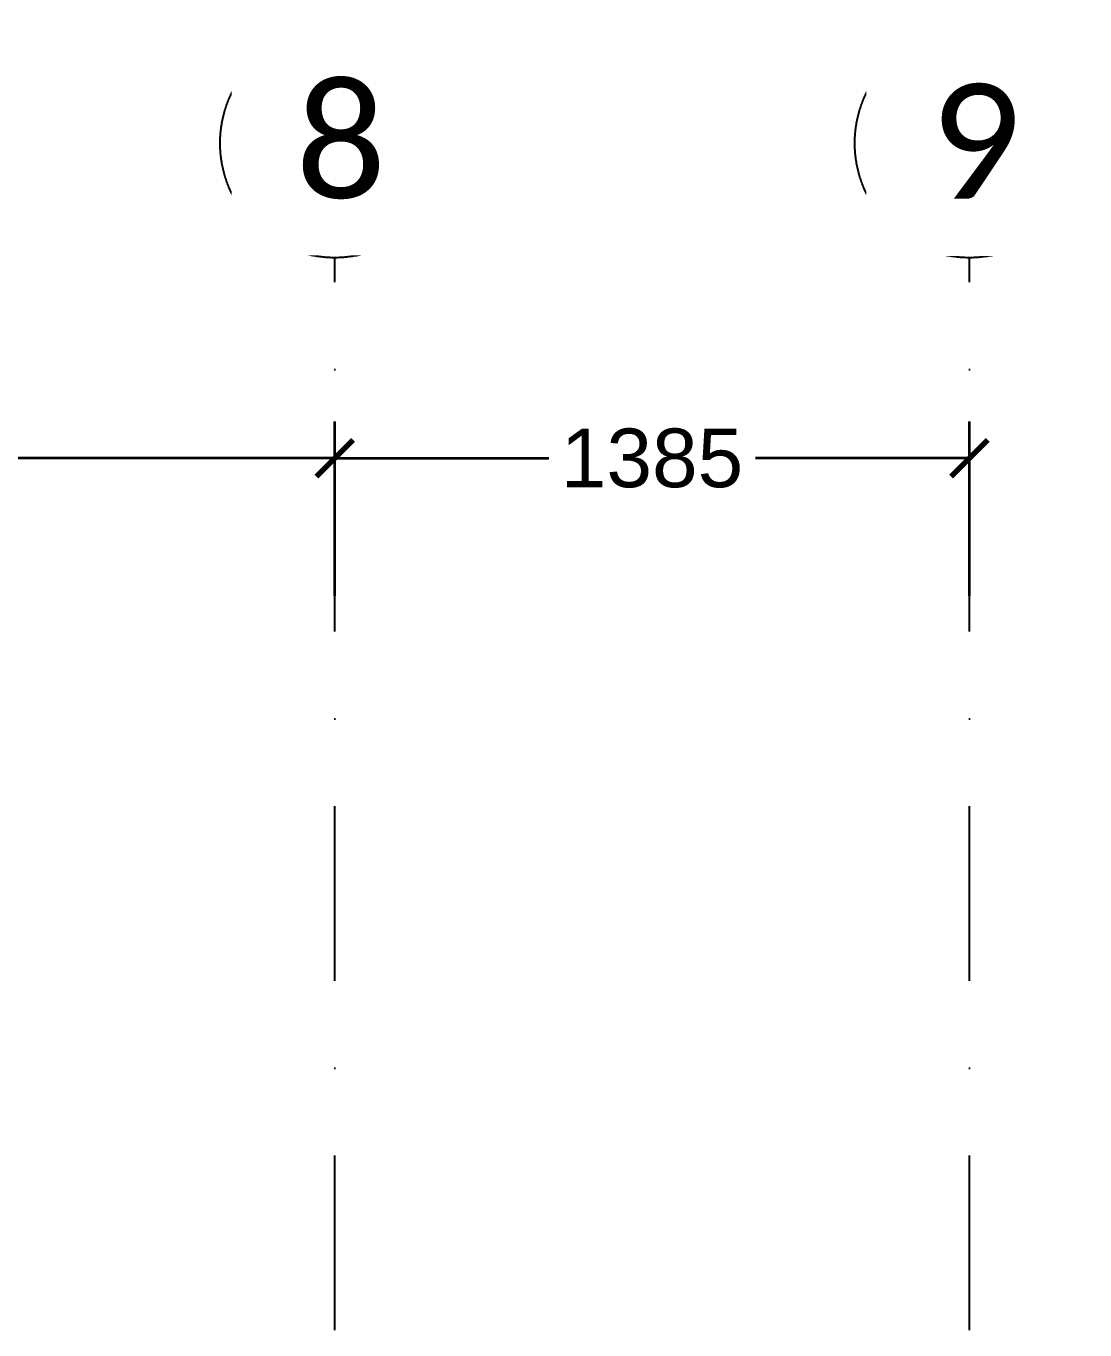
# Model space of a CAD drawing. Header units: millimetres. Extents: x -10000 to 124200, y -12045 to 23620.
# Drawn here: x 44881 to 47192, y 13831 to 16675 of the extents above; entities that cross this region are included whole.
import ezdxf

# ---------------------------------------------------------------- set-up
doc = ezdxf.new("R2010")
doc.units = ezdxf.units.MM
doc.header["$LTSCALE"] = 150
doc.linetypes.add('1625E_Grid$0$DASHDOTX2', pattern=[50.8, 25.4, -12.7, 0, -12.7])
doc.linetypes.add('HIDDENX2', pattern=[19.05, 12.7, -6.35])
doc.layers.add('1625E_Grid$0$ad-Dimension', color=7, linetype='Continuous', lineweight=0, true_color=0x0000f9)
doc.layers.add('1625E_Grid$0$ad-Grid', color=8, linetype='1625E_Grid$0$DASHDOTX2')
doc.layers.add('1625E_Grid$0$ad-Text main', color=7, linetype='Continuous')
doc.layers.add('ad-Framing', color=4, linetype='Continuous', lineweight=35)
doc.styles.add('1625E_Grid$0$Standard', font='arial.ttf')
doc.dimstyles.new('1625E_Grid$0$A-75-DIM-INT (Framing)', dxfattribs={"dimscale": 100, "dimtxt": 1.6, "dimasz": 1, "dimexe": 1, "dimexo": 1, "dimgap": 0.5, "dimtad": 0, "dimdec": 0, "dimdsep": 46, "dimtxsty": '1625E_Grid$0$Standard', "dimblk": '1625E_Grid$0$_ArchTick', "dimcen": 0.025, "dimclrd": 5, "dimclre": 5, "dimclrt": 256, "dimazin": 2, "dimtfac": 1, "dimtdec": 0, "dimtmove": 1, "dimatfit": 0, "dimldrblk": '1625E_Grid$0$_ArchTick', "dimfxl": 1, "dimfxlon": 1, "dimtfill": 1, "dimtolj": 1, "dimtzin": 0, "dimarcsym": 0})

# ---------------------------------------------------------------- blocks, each defined once
blk = doc.blocks.new('1625E_Grid$0$_ArchTick')
at = {"color": 0, "linetype": 'ByBlock', "const_width": 0.15}
blk.add_lwpolyline([(-0.5, -0.5), (0.5, 0.5)], dxfattribs=at)
blk = doc.blocks.new('*D200')
at = {"layer": '1625E_Grid$0$ad-Dimension', "lineweight": -2, "transparency": 16777216}
for p, q in [((8425, 15432.3), (8425, 15812.4)), ((12005, 15432.3), (12005, 15812.4)), ((8425, 15732.4), (9984.1, 15732.4)), ((12005, 15732.4), (10445.9, 15732.4))]:
    blk.add_line(p, q, dxfattribs=at)
at = {"layer": 'Defpoints', "color": 0, "transparency": 16777216}
for p in [(12005, 15732.4), (8425, 15352.3), (12005, 15352.3)]:
    blk.add_point(p, dxfattribs=at)
at = {"layer": '1625E_Grid$0$ad-Dimension', "lineweight": -2, "transparency": 16777216, "xscale": 80, "yscale": 80, "zscale": 80, "rotation": 180}
blk.add_blockref('1625E_Grid$0$_ArchTick', (8425, 15732.4), dxfattribs=at)
at = {"layer": '1625E_Grid$0$ad-Dimension', "lineweight": -2, "transparency": 16777216, "xscale": 80, "yscale": 80, "zscale": 80}
blk.add_blockref('1625E_Grid$0$_ArchTick', (12005, 15732.4), dxfattribs=at)
at = {"layer": '1625E_Grid$0$ad-Dimension', "transparency": 16777216, "insert": (10215, 15732.4), "char_height": 128, "attachment_point": 5, "style": '1625E_Grid$0$Standard', "bg_fill": 3, "box_fill_scale": 1.1, "bg_fill_color": 256, "bg_fill_true_color": 13158600, "bg_fill_transparency": 0}
blk.add_mtext('\\A1;3580', dxfattribs=at)
blk = doc.blocks.new('*D201')
at = {"layer": '1625E_Grid$0$ad-Dimension', "lineweight": -2, "transparency": 16777216}
for p, q in [((12005, 15432.3), (12005, 15812.4)), ((13390, 15432.3), (13390, 15812.4)), ((12005, 15732.4), (12471.9, 15732.4)), ((13390, 15732.4), (12923.1, 15732.4))]:
    blk.add_line(p, q, dxfattribs=at)
at = {"layer": 'Defpoints', "color": 0, "transparency": 16777216}
for p in [(13390, 15732.4), (12005, 15352.3), (13390, 15352.3)]:
    blk.add_point(p, dxfattribs=at)
at = {"layer": '1625E_Grid$0$ad-Dimension', "lineweight": -2, "transparency": 16777216, "xscale": 80, "yscale": 80, "zscale": 80, "rotation": 180}
blk.add_blockref('1625E_Grid$0$_ArchTick', (12005, 15732.4), dxfattribs=at)
at = {"layer": '1625E_Grid$0$ad-Dimension', "lineweight": -2, "transparency": 16777216, "xscale": 80, "yscale": 80, "zscale": 80}
blk.add_blockref('1625E_Grid$0$_ArchTick', (13390, 15732.4), dxfattribs=at)
at = {"layer": '1625E_Grid$0$ad-Dimension', "transparency": 16777216, "insert": (12697.5, 15732.4), "char_height": 128, "attachment_point": 5, "style": '1625E_Grid$0$Standard', "bg_fill": 3, "box_fill_scale": 1.1, "bg_fill_color": 256, "bg_fill_true_color": 13158600, "bg_fill_transparency": 0}
blk.add_mtext('\\A1;1385', dxfattribs=at)
blk = doc.blocks.new('1625E_Grid')
at = {"layer": '1625E_Grid$0$ad-Grid', "ltscale": 0.1}
for points in [[(12005, -4460), (12005, 16170)], [(13390, -4460), (13390, 16170)]]:
    blk.add_lwpolyline(points, dxfattribs=at)
at = {"layer": '1625E_Grid$0$ad-Grid', "color": 7, "linetype": 'ByBlock'}
for centre in [(12005, 16420), (13390, 16420)]:
    blk.add_circle(centre, 250, dxfattribs=at)
at = {"layer": '1625E_Grid$0$ad-Text main', "char_height": 250, "width": 227.385, "attachment_point": 5, "style": '1625E_Grid$0$Standard', "bg_fill": 2}
for s, insert in [('{\\fCalibri|b0|i0|c0|p34;8}', (12018.5, 16424)), ('{\\fCalibri|b0|i0|c0|p34;9}', (13403.5, 16424))]:
    blk.add_mtext(s, dxfattribs=dict(at, insert=insert))
at = {"layer": '1625E_Grid$0$ad-Dimension'}
dim = blk.add_linear_dim(base=(12005, 15732.4), p1=(8425, 15352.3), p2=(12005, 15352.3), dimstyle='1625E_Grid$0$A-75-DIM-INT (Framing)', override={"dimscale": 80, "dimblk": '1625E_Grid$0$_ArchTick', "dimclrd": 256, "dimclre": 256, "dimfxl": 10, "dimtfill": 1, "dimtfillclr": 0}, dxfattribs=at)
dim.commit()
dim.dimension.update_dxf_attribs({"geometry": '*D200', "text_midpoint": (10215, 15732.4)})
dim = blk.add_linear_dim(base=(13390, 15732.4), p1=(12005, 15352.3), p2=(13390, 15352.3), dimstyle='1625E_Grid$0$A-75-DIM-INT (Framing)', override={"dimscale": 80, "dimblk": '1625E_Grid$0$_ArchTick', "dimclrd": 256, "dimclre": 256, "dimfxl": 10, "dimtfill": 1, "dimtfillclr": 0}, dxfattribs=at)
dim.commit()
dim.dimension.update_dxf_attribs({"geometry": '*D201', "text_midpoint": (12697.5, 15732.4)})

msp = doc.modelspace()

# ---------------------------------------------------------------- block references
at = {"layer": 'ad-Framing', "linetype": 'HIDDENX2', "ltscale": 0.09}
msp.add_blockref('1625E_Grid', (33550, 0), dxfattribs=at)

doc.saveas('drawing.dxf')
